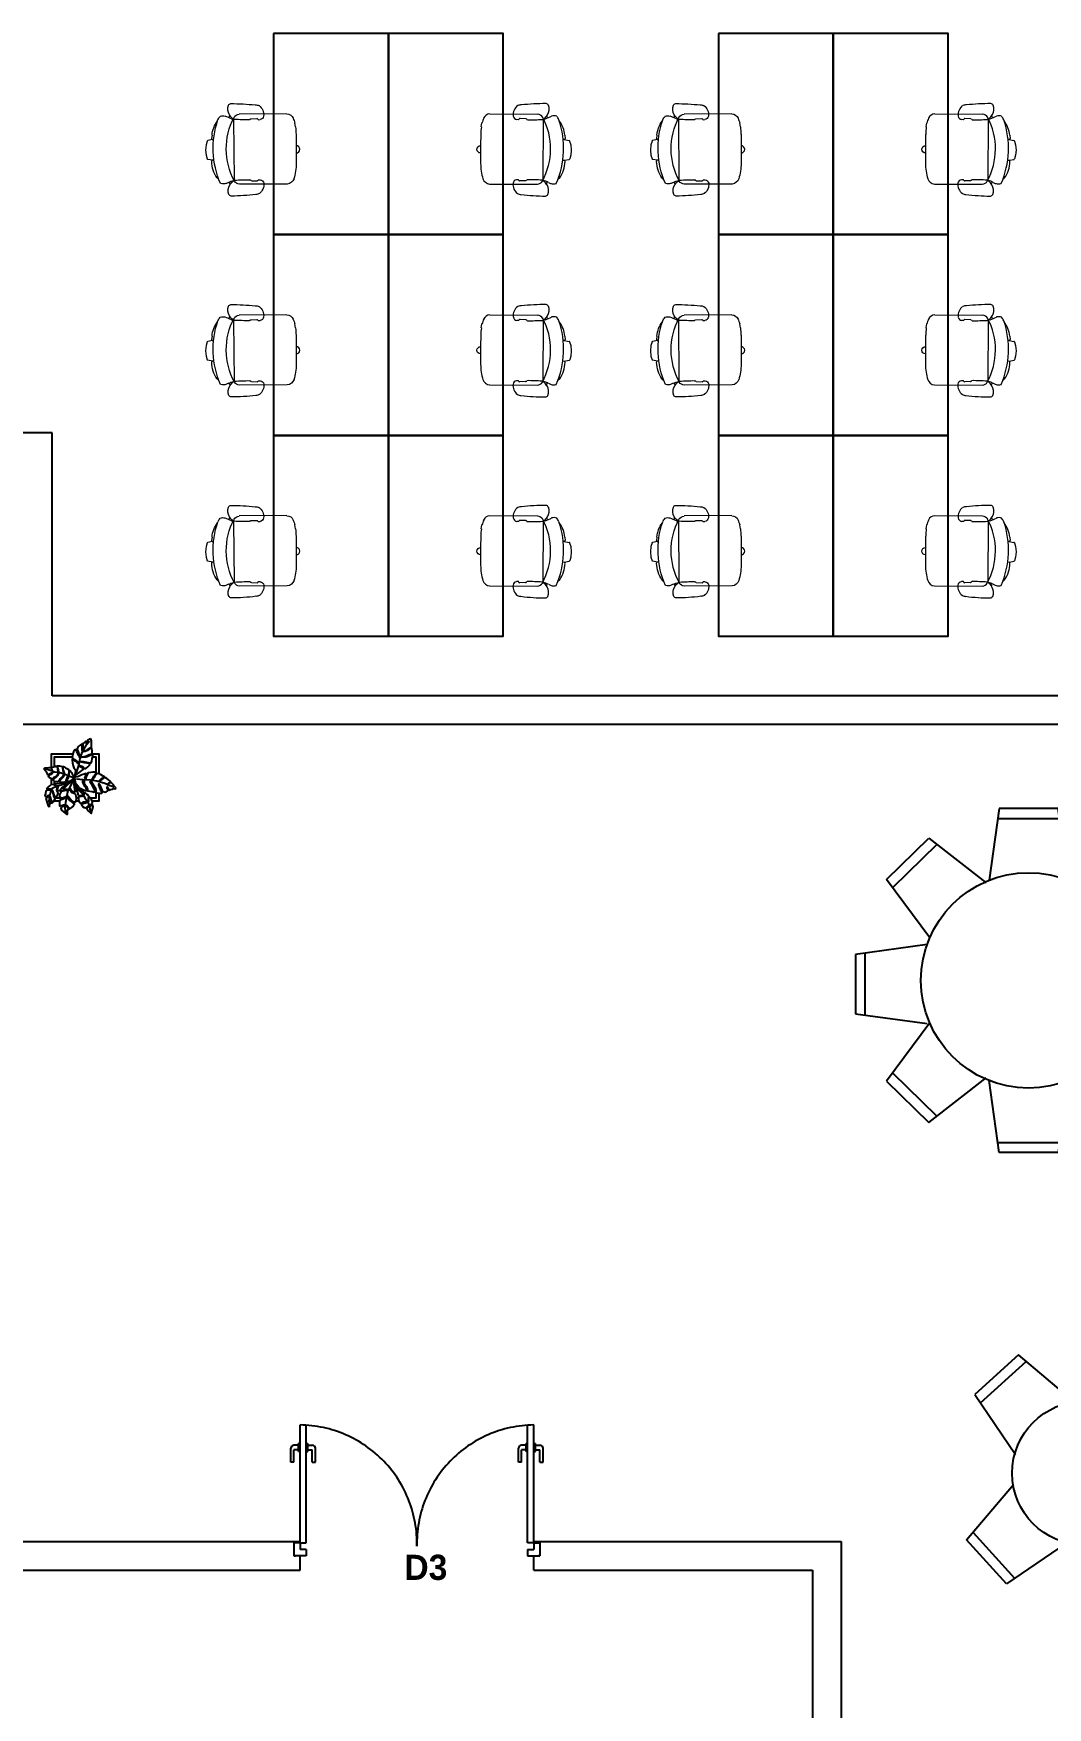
# Model space of a CAD drawing. Header units: inches. Extents: x 482566 to 494966, y -26460 to -22226.
# Drawn here: x 487152 to 487470, y -25703 to -25179 of the extents above; entities that cross this region are included whole.
import ezdxf

# ---------------------------------------------------------------- set-up
doc = ezdxf.new("R2010")
doc.units = ezdxf.units.IN
doc.header["$LTSCALE"] = 15
doc.header["$MEASUREMENT"] = 0
doc.linetypes.add('DASHED', pattern=[0.75, 0.5, -0.25])
doc.layers.add('A-furniture', color=50, linetype='Continuous', lineweight=9)
doc.layers.add('I-ANNO-TEXT', color=7, linetype='Continuous', lineweight=18)
for name, color, linetype in [('Ceco.NET 17', 3, 'Continuous'), ('furniture', 4, 'Continuous'), ('I-FURN', 4, 'Continuous'), ('I-WALL-IN', 3, 'Continuous'), ('S_COULMN', 7, 'Continuous')]:
    doc.layers.add(name, color=color, linetype=linetype)
doc.styles.add('MICRO', font='')
doc.styles.get('MICRO').set_extended_font_data('MicrogrammaSSi', bold=True)

# ---------------------------------------------------------------- blocks, each defined once
blk = doc.blocks.new('A$C6A0E07C9')
at = {"layer": 'A-furniture'}
for p, q in [((-0.214, 0.272), (0.118, 0.288)), ((-0.012, 0.242), (-0.025, 0.242)), ((-0.011, 0.243), (-0.012, 0.242)), ((-0.008, 0.248), (-0.011, 0.243)), ((-0.011, 0.243), (-0.011, 0.243)), ((0.038, 0.251), (-0.003, 0.25)), ((0.042, 0.251), (0.045, 0.247)), ((0.045, 0.247), (0.046, 0.246)), ((0.046, 0.246), (0.048, 0.245)), ((0.048, 0.245), (0.048, 0.245)), ((0.159, 0.25), (0.179, -0.167)), ((-0.269, 0.177), (-0.266, 0.205)), ((0.315, 0.121), (0.306, 0.12)), ((0.313, 0.121), (0.347, 0.116)), ((0.315, 0.152), (0.319, 0.129)), ((-0.291, 0.02), (-0.289, 0.029)), ((-0.288, 0.01), (-0.291, 0.02)), ((-0.289, 0.029), (-0.284, 0.038)), ((-0.282, 0.002), (-0.288, 0.01)), ((-0.284, 0.038), (-0.276, 0.044)), ((-0.274, -0.003), (-0.282, 0.002)), ((-0.276, 0.044), (-0.267, 0.046)), ((0.351, 0.113), (0.36, 0.088)), ((0.364, 0.015), (0.358, -0.011)), ((0.36, 0.088), (0.366, 0.051)), ((0.366, 0.051), (0.364, 0.015)), ((-0.264, -0.004), (-0.274, -0.003)), ((0.311, -0.022), (0.322, -0.023)), ((0.32, -0.023), (0.355, -0.015)), ((0.355, -0.015), (0.356, -0.013)), ((0.356, -0.013), (0.358, -0.011)), ((-0.189, -0.217), (0.143, -0.2)), ((0.009, -0.176), (-0.004, -0.177)), ((0.009, -0.176), (0.009, -0.176)), ((0.01, -0.176), (0.009, -0.176)), ((0.013, -0.182), (0.01, -0.176)), ((0.059, -0.18), (0.018, -0.183)), ((0.063, -0.179), (0.066, -0.175)), ((0.066, -0.175), (0.067, -0.174)), ((0.067, -0.174), (0.069, -0.173)), ((0.069, -0.173), (0.069, -0.173)), ((0.296, -0.147), (0.284, -0.159))]:
    blk.add_line(p, q, dxfattribs=at)
for centre, radius, start, end in [((0.224, -0.892), 1.257, 92.3594, 100.1757), ((0.172, 0.345), 0.0192, 28.1256, 89.2436), ((0.121, 0.323), 0.0749, 330.3794, 24.513), ((0.594, -0.035), 0.893, 162.1203, 164.4323), ((-0.21, 0.223), 0.0487, 94.526, 161.0109), ((0.027, 0.278), 0.0792, 129.4999, 189.1152), ((-0.022, 0.271), 0.0292, 192.0047, 264.4409), ((0.007, 0.283), 0.0635, 94.0792, 117.5938), ((-0.004, 0.244), 0.00623, 84.8455, 131.3174), ((0.037, 0.241), 0.0101, 64.5281, 88.6391), ((0.001, 1.553), 1.309, 272.0899, 276.676), ((0.117, 0.241), 0.0463, 34.0902, 88.4441), ((0.149, 0.274), 0.0211, 279.8693, 313.3434), ((-0.249, 0.025), 0.471, 334.5973, 30.9732), ((0.17, 0.245), 0.0129, 130.1366, 158.0173), ((0.187, 0.181), 0.0779, 100.0525, 108.2672), ((0.108, 0.326), 0.0879, 309.6726, 333.0223), ((-1.125, 2.793), 2.849, 297.1157, 298.0695), ((-0.92, -0.013), 1.143, 14.0931, 15.0056), ((0.234, 0.223), 0.0597, 72.5282, 107.7011), ((0.195, 0.222), 0.0806, 25.5198, 45.5387), ((-0.301, 0.026), 0.614, 339.6108, 22.0467), ((0.128, 0.125), 0.189, 8.0925, 40.8276), ((0.182, 0.142), 0.452, 175.5289, 182.0991), ((72.219, 3.627), 72.574, 182.76527, 182.92488), ((0.31, 0.129), 0.0088, 301.088, 3.1667), ((0.347, 0.111), 0.00513, 22.8184, 91.0076), ((0.081, -0.062), 0.341, 182.481, 200.7553), ((0.116, -0.038), 0.211, 328.6962, 1.8079), ((0.318, -0.031), 0.00903, 2.1237, 63.3709), ((-0.186, -0.16), 0.0572, 202.8821, 266.1169), ((0.052, -0.207), 0.0792, 176.5782, 236.1936), ((0.002, -0.206), 0.0292, 101.2525, 173.6887), ((0.017, -0.177), 0.00623, 234.376, 280.848), ((0.058, -0.17), 0.0101, 277.0543, 301.1654), ((0.152, -1.479), 1.309, 89.0174, 93.6036), ((0.138, -0.155), 0.0449, 276.7939, 330.1521), ((0.172, -0.191), 0.0211, 52.3501, 85.8241), ((0.197, -0.155), 0.0211, 212.6602, 229.0352), ((0.163, -0.292), 0.122, 63.0548, 80.6357), ((0.136, -0.248), 0.0879, 32.6712, 56.0209), ((-0.92, -0.013), 1.143, 350.6964, 351.6126), ((0.149, -0.244), 0.0749, 341.1805, 35.314), ((0.324, 0.055), 0.26, 246.1539, 250.8174), ((0.249, -0.153), 0.0392, 254.2998, 275.9911), ((0.254, -0.14), 0.0518, 269.3553, 293.3788), ((0.031, -0.214), 0.0635, 248.0997, 271.6142), ((0.131, 0.976), 1.257, 265.5178, 273.334), ((0.202, -0.26), 0.0192, 276.4498, 337.5679)]:
    blk.add_arc(centre, radius, start, end, dxfattribs=at)
blk = doc.blocks.new('A$C15473981')
at = {"layer": 'furniture'}
for p, q in [((-0.206, 1.198), (-0.274, 0.698)), ((0.207, 1.198), (-0.206, 1.198)), ((0.276, 0.698), (0.207, 1.198)), ((-0.214, 1.129), (0.216, 1.129)), ((-0.989, 0.702), (-0.694, 0.99)), ((-0.639, 0.947), (-0.947, 0.647)), ((-0.694, 0.99), (-0.295, 0.68)), ((0.694, 0.99), (0.295, 0.68)), ((0.639, 0.947), (0.947, 0.647)), ((0.989, 0.702), (0.694, 0.99)), ((-0.689, 0.296), (-0.989, 0.702)), ((0.689, 0.296), (0.989, 0.702)), ((-0.707, 0.249), (-1.207, 0.18)), ((0.697, 0.273), (1.197, 0.205)), ((-1.207, 0.18), (-1.207, -0.232)), ((-1.139, -0.241), (-1.139, 0.189)), ((1.128, -0.217), (1.128, 0.213)), ((1.197, 0.205), (1.197, -0.208)), ((-1.207, -0.232), (-0.707, -0.301)), ((1.197, -0.208), (0.697, -0.277)), ((-0.689, -0.296), (-0.989, -0.702)), ((0.689, -0.296), (0.989, -0.702)), ((-0.639, -0.947), (-0.947, -0.647)), ((-0.694, -0.99), (-0.295, -0.68)), ((-0.206, -1.198), (-0.274, -0.698)), ((0.276, -0.698), (0.207, -1.198)), ((0.694, -0.99), (0.295, -0.68)), ((0.639, -0.947), (0.947, -0.647)), ((-0.989, -0.702), (-0.694, -0.99)), ((0.989, -0.702), (0.694, -0.99)), ((-0.214, -1.129), (0.216, -1.129)), ((0.207, -1.198), (-0.206, -1.198))]:
    blk.add_line(p, q, dxfattribs=at)
at = {"layer": 'S_COULMN'}
blk.add_circle((0, 0), 0.75, dxfattribs=at)
blk = doc.blocks.new('A$C116E3A92')
at = {"layer": 'furniture'}
for p, q in [((-0.791, 0.392), (-1.083, 0.1)), ((-0.389, 0.087), (-0.791, 0.392)), ((-0.2, 0.09), (0.202, 0.395)), ((0.451, 0.049), (0.148, 0.353)), ((0.202, 0.395), (0.494, 0.104)), ((-1.04, 0.045), (-0.736, 0.349)), ((-1.083, 0.1), (-0.778, -0.302)), ((0.494, 0.104), (0.189, -0.299)), ((-0.789, -0.499), (-1.094, -0.901)), ((0.2, -0.502), (0.505, -0.904)), ((-1.094, -0.901), (-0.802, -1.192)), ((-0.747, -1.15), (-1.051, -0.846)), ((-0.802, -1.192), (-0.4, -0.887)), ((0.213, -1.196), (-0.189, -0.891)), ((0.159, -1.153), (0.462, -0.849)), ((0.505, -0.904), (0.213, -1.196))]:
    blk.add_line(p, q, dxfattribs=at)
at = {"layer": 'S_COULMN'}
blk.add_circle((-0.294, -0.404), 0.5, dxfattribs=at)
blk = doc.blocks.new('Drawing10')
at = {"layer": 'Ceco.NET 17', "color": 7}
for p, q in [((-0.02, 0.263), (-0.059, 0.273)), ((0.029, 0.247), (-0.02, 0.263)), ((0.07, 0.24), (0.029, 0.247)), ((0.103, 0.231), (0.07, 0.24)), ((0.156, 0.21), (0.103, 0.231)), ((0.189, 0.199), (0.156, 0.21))]:
    blk.add_line(p, q, dxfattribs=at)
for points in [[(0.331, 0.528), (0.32, 0.524), (0.312, 0.519), (0.305, 0.512), (0.303, 0.502), (0.302, 0.488), (0.297, 0.489), (0.297, 0.5), (0.294, 0.505), (0.289, 0.504), (0.28, 0.496), (0.271, 0.491), (0.266, 0.483), (0.266, 0.466), (0.266, 0.443), (0.266, 0.43), (0.262, 0.426), (0.26, 0.433), (0.259, 0.456), (0.261, 0.479), (0.255, 0.482), (0.243, 0.473), (0.234, 0.468), (0.226, 0.462), (0.22, 0.453), (0.218, 0.439), (0.225, 0.417), (0.233, 0.398), (0.243, 0.379), (0.242, 0.371), (0.236, 0.375), (0.232, 0.386), (0.223, 0.402), (0.212, 0.423), (0.209, 0.437), (0.198, 0.435), (0.188, 0.417), (0.184, 0.408), (0.18, 0.396), (0.174, 0.372), (0.189, 0.355), (0.203, 0.347), (0.221, 0.334), (0.227, 0.323), (0.23, 0.315), (0.224, 0.319), (0.217, 0.33), (0.2, 0.34), (0.183, 0.352), (0.174, 0.355), (0.174, 0.348), (0.177, 0.325), (0.183, 0.3), (0.19, 0.282), (0.203, 0.266), (0.203, 0.253), (0.194, 0.21), (0.213, 0.227), (0.233, 0.24), (0.269, 0.267), (0.269, 0.27), (0.26, 0.283), (0.237, 0.295), (0.233, 0.306), (0.241, 0.302), (0.265, 0.293), (0.279, 0.277), (0.288, 0.276), (0.289, 0.275), (0.292, 0.278), (0.308, 0.291), (0.319, 0.301), (0.325, 0.309), (0.32, 0.318), (0.302, 0.321), (0.281, 0.325), (0.255, 0.331), (0.243, 0.335), (0.248, 0.336), (0.269, 0.337), (0.297, 0.331), (0.325, 0.325), (0.335, 0.326), (0.341, 0.338), (0.345, 0.361), (0.349, 0.379), (0.349, 0.394), (0.332, 0.39), (0.302, 0.376), (0.276, 0.372), (0.258, 0.37), (0.259, 0.376), (0.278, 0.377), (0.297, 0.384), (0.318, 0.394), (0.338, 0.4), (0.346, 0.41), (0.345, 0.427), (0.343, 0.446), (0.323, 0.442), (0.306, 0.43), (0.285, 0.42), (0.272, 0.42), (0.286, 0.427), (0.309, 0.438), (0.328, 0.452), (0.34, 0.456), (0.34, 0.479), (0.34, 0.499), (0.34, 0.512), (0.336, 0.519)], [(-0.066, 0.275), (-0.059, 0.28), (-0.052, 0.283), (-0.038, 0.283), (-0.021, 0.284), (-0.008, 0.285), (-0.001, 0.28), (0.001, 0.27), (0.005, 0.258), (0.009, 0.257), (0.006, 0.266), (0.004, 0.277), (0.005, 0.287), (0.009, 0.289), (0.02, 0.292), (0.03, 0.295), (0.038, 0.296), (0.048, 0.289), (0.052, 0.271), (0.055, 0.257), (0.057, 0.245), (0.063, 0.247), (0.06, 0.265), (0.055, 0.282), (0.051, 0.293), (0.049, 0.298), (0.052, 0.3), (0.067, 0.298), (0.08, 0.297), (0.093, 0.295), (0.094, 0.279), (0.097, 0.261), (0.102, 0.245), (0.103, 0.236), (0.107, 0.232), (0.109, 0.237), (0.105, 0.253), (0.1, 0.268), (0.099, 0.281), (0.103, 0.293), (0.109, 0.29), (0.118, 0.283), (0.131, 0.278), (0.144, 0.268), (0.147, 0.25), (0.145, 0.229), (0.148, 0.216), (0.151, 0.222), (0.151, 0.232), (0.15, 0.246), (0.151, 0.254), (0.149, 0.261), (0.153, 0.261), (0.16, 0.255), (0.17, 0.243), (0.175, 0.232), (0.184, 0.219), (0.192, 0.204), (0.184, 0.192), (0.172, 0.182), (0.164, 0.173), (0.153, 0.168), (0.138, 0.166), (0.128, 0.169), (0.131, 0.178), (0.139, 0.192), (0.144, 0.201), (0.145, 0.207), (0.136, 0.207), (0.13, 0.198), (0.123, 0.175), (0.119, 0.165), (0.113, 0.16), (0.101, 0.159), (0.086, 0.159), (0.076, 0.16), (0.07, 0.168), (0.077, 0.18), (0.094, 0.197), (0.105, 0.21), (0.108, 0.221), (0.104, 0.225), (0.097, 0.212), (0.086, 0.2), (0.075, 0.19), (0.066, 0.176), (0.059, 0.166), (0.051, 0.163), (0.037, 0.164), (0.027, 0.167), (0.011, 0.182), (0.024, 0.189), (0.046, 0.208), (0.056, 0.22), (0.06, 0.228), (0.061, 0.236), (0.054, 0.234), (0.048, 0.221), (0.034, 0.207), (0.02, 0.2), (0.006, 0.19), (-0.006, 0.192), (-0.016, 0.199), (-0.022, 0.206), (-0.025, 0.215), (-0.009, 0.225), (0.006, 0.233), (0.015, 0.242), (0.01, 0.245), (0, 0.238), (-0.011, 0.232), (-0.025, 0.222), (-0.03, 0.223), (-0.033, 0.231), (-0.041, 0.249), (-0.053, 0.26), (-0.063, 0.271)], [(-0.02, -0.051), (-0.027, -0.031), (-0.033, -0.013), (-0.042, 0.014), (-0.044, 0.024), (-0.029, 0.039), (-0.019, 0.044), (-0.016, 0.05), (-0.023, 0.049), (-0.034, 0.045), (-0.042, 0.037), (-0.049, 0.037), (-0.053, 0.049), (-0.049, 0.062), (-0.045, 0.089), (-0.037, 0.094), (-0.019, 0.097), (-0.004, 0.096), (0, 0.099), (-0.007, 0.101), (-0.027, 0.105), (-0.039, 0.105), (-0.037, 0.111), (-0.028, 0.119), (-0.014, 0.13), (-0.001, 0.143), (0.017, 0.14), (0.033, 0.129), (0.045, 0.128), (0.038, 0.133), (0.027, 0.138), (0.027, 0.145), (0.037, 0.147), (0.069, 0.152), (0.123, 0.156), (0.151, 0.158), (0.123, 0.138), (0.091, 0.116), (0.071, 0.087), (0.054, 0.088), (0.05, 0.102), (0.057, 0.122), (0.054, 0.125), (0.046, 0.111), (0.044, 0.093), (0.051, 0.08), (0.055, 0.068), (0.049, 0.052), (0.039, 0.035), (0.025, 0.043), (0.021, 0.065), (0.012, 0.088), (0.004, 0.093), (0.009, 0.078), (0.014, 0.06), (0.016, 0.044), (0.023, 0.032), (0.031, 0.023), (0.024, 0.008), (0.015, -0.005), (0.009, -0.013), (0, 0), (-0.004, 0.026), (-0.01, 0.039), (-0.012, 0.029), (-0.007, 0.004), (-0.004, -0.007), (0.003, -0.017), (-0.011, -0.021), (-0.018, -0.023)], [(0.547, 0.11), (0.54, 0.118), (0.532, 0.126), (0.525, 0.137), (0.516, 0.148), (0.509, 0.156), (0.5, 0.156), (0.49, 0.152), (0.48, 0.141), (0.478, 0.146), (0.486, 0.156), (0.5, 0.159), (0.5, 0.166), (0.494, 0.172), (0.48, 0.183), (0.468, 0.192), (0.455, 0.2), (0.441, 0.194), (0.428, 0.187), (0.419, 0.178), (0.411, 0.169), (0.405, 0.172), (0.414, 0.183), (0.423, 0.191), (0.434, 0.198), (0.441, 0.202), (0.446, 0.208), (0.437, 0.213), (0.416, 0.227), (0.401, 0.232), (0.387, 0.234), (0.37, 0.217), (0.362, 0.2), (0.351, 0.184), (0.342, 0.185), (0.354, 0.197), (0.36, 0.213), (0.369, 0.226), (0.376, 0.235), (0.375, 0.241), (0.365, 0.245), (0.35, 0.245), (0.332, 0.242), (0.31, 0.239), (0.301, 0.227), (0.293, 0.205), (0.288, 0.186), (0.284, 0.196), (0.291, 0.218), (0.295, 0.226), (0.297, 0.231), (0.293, 0.234), (0.278, 0.23), (0.257, 0.222), (0.245, 0.217), (0.23, 0.21), (0.219, 0.207), (0.193, 0.203), (0.197, 0.184), (0.202, 0.158), (0.211, 0.143), (0.223, 0.13), (0.23, 0.115), (0.248, 0.106), (0.267, 0.098), (0.294, 0.089), (0.297, 0.095), (0.294, 0.111), (0.284, 0.125), (0.273, 0.14), (0.267, 0.158), (0.267, 0.172), (0.271, 0.174), (0.277, 0.171), (0.277, 0.152), (0.288, 0.135), (0.296, 0.124), (0.305, 0.103), (0.306, 0.087), (0.325, 0.084), (0.344, 0.081), (0.362, 0.076), (0.368, 0.082), (0.366, 0.093), (0.354, 0.119), (0.344, 0.135), (0.336, 0.148), (0.328, 0.168), (0.334, 0.172), (0.346, 0.152), (0.358, 0.13), (0.373, 0.107), (0.377, 0.091), (0.376, 0.078), (0.383, 0.072), (0.403, 0.068), (0.412, 0.067), (0.426, 0.069), (0.43, 0.074), (0.422, 0.085), (0.416, 0.103), (0.405, 0.125), (0.401, 0.139), (0.401, 0.148), (0.407, 0.147), (0.411, 0.135), (0.419, 0.116), (0.427, 0.095), (0.438, 0.082), (0.454, 0.076), (0.462, 0.078), (0.473, 0.085), (0.479, 0.096), (0.47, 0.116), (0.474, 0.124), (0.478, 0.112), (0.485, 0.101), (0.49, 0.094), (0.501, 0.098), (0.515, 0.102), (0.524, 0.106), (0.537, 0.105)], [(0.203, 0.147), (0.221, 0.112), (0.237, 0.101), (0.268, 0.081), (0.273, 0.073), (0.272, 0.067), (0.27, 0.056), (0.274, 0.051), (0.278, 0.064), (0.283, 0.071), (0.29, 0.066), (0.298, 0.059), (0.31, 0.052), (0.313, 0.037), (0.311, 0.023), (0.307, 0.007), (0.31, -0.006), (0.316, 0), (0.315, 0.011), (0.318, 0.027), (0.322, 0.035), (0.327, 0.03), (0.335, 0.013), (0.345, -0.005), (0.344, -0.017), (0.333, -0.03), (0.322, -0.044), (0.33, -0.043), (0.337, -0.033), (0.348, -0.031), (0.349, -0.048), (0.344, -0.067), (0.339, -0.086), (0.335, -0.104), (0.312, -0.083), (0.306, -0.071), (0.299, -0.066), (0.302, -0.055), (0.313, -0.049), (0.315, -0.041), (0.306, -0.046), (0.294, -0.053), (0.291, -0.06), (0.279, -0.055), (0.266, -0.047), (0.255, -0.032), (0.269, -0.019), (0.287, -0.014), (0.3, -0.011), (0.299, -0.004), (0.286, -0.007), (0.271, -0.009), (0.256, -0.017), (0.247, -0.019), (0.238, -0.009), (0.233, 0.008), (0.233, 0.019), (0.228, 0.033), (0.237, 0.041), (0.256, 0.042), (0.265, 0.044), (0.264, 0.049), (0.256, 0.047), (0.236, 0.046), (0.228, 0.045), (0.222, 0.073), (0.216, 0.101), (0.206, 0.131)]]:
    blk.add_lwpolyline(points, close=True, dxfattribs=at)
for points in [[(0.206, 0.225), (0.234, 0.312), (0.243, 0.364), (0.261, 0.413), (0.297, 0.476), (0.326, 0.508)], [(0, 0.276), (0, 0.4), (0.182, 0.4)], [(0.025, 0.293), (0.025, 0.375), (0.175, 0.375)], [(0.224, 0.4), (0.232, 0.4)], [(0.237, 0.375), (0.242, 0.375)], [(0.259, 0.375), (0.295, 0.375)], [(0.338, 0.4), (0.4, 0.4), (0.4, 0.232)], [(0.348, 0.375), (0.375, 0.375), (0.375, 0.24)], [(0.126, 0.15), (0.09, 0.139), (0.044, 0.125), (0.007, 0.107), (-0.008, 0.075), (-0.019, 0.031), (-0.023, -0.012)], [(0, 0.23), (0, 0.238)], [(0, 0.142), (0, 0.191)], [(0.025, 0.19), (0.025, 0.202)], [(0.025, 0.134), (0.025, 0.169)], [(0.191, 0.189), (0.191, 0.164), (0.19, 0.141), (0.192, 0.118), (0.197, 0.094), (0.2, 0.079), (0.194, 0.076), (0.179, 0.082), (0.168, 0.093), (0.161, 0.107), (0.154, 0.102), (0.16, 0.091), (0.17, 0.076), (0.189, 0.069), (0.204, 0.057), (0.205, 0.04), (0.208, 0.023), (0.207, 0.007), (0.202, -0.007), (0.191, -0.008), (0.166, 0.008), (0.152, 0.026), (0.139, 0.043), (0.134, 0.037), (0.142, 0.022), (0.155, 0.007), (0.177, -0.01), (0.191, -0.021), (0.193, -0.032), (0.183, -0.043), (0.173, -0.051), (0.157, -0.061), (0.142, -0.052), (0.13, -0.036), (0.12, -0.034), (0.124, -0.043), (0.137, -0.054), (0.149, -0.063), (0.148, -0.067), (0.134, -0.077), (0.132, -0.096), (0.132, -0.113), (0.12, -0.102), (0.105, -0.09), (0.089, -0.075), (0.081, -0.058), (0.084, -0.048), (0.105, -0.042), (0.116, -0.037), (0.111, -0.031), (0.094, -0.037), (0.081, -0.04), (0.072, -0.043), (0.072, -0.025), (0.072, -0.007), (0.072, 0.008), (0.082, 0.015), (0.108, 0.023), (0.117, 0.031), (0.121, 0.039), (0.112, 0.035), (0.102, 0.028), (0.084, 0.025), (0.072, 0.035), (0.072, 0.055), (0.078, 0.07), (0.087, 0.087), (0.099, 0.088), (0.124, 0.093), (0.14, 0.094), (0.135, 0.098), (0.121, 0.099), (0.102, 0.098), (0.098, 0.102), (0.103, 0.108), (0.116, 0.119), (0.13, 0.132), (0.191, 0.189)], [(0.185, 0.178), (0.165, 0.136), (0.14, 0.087), (0.126, 0.037), (0.12, -0.01), (0.114, -0.055), (0.117, -0.082), (0.127, -0.102)], [(0.212, 0.19), (0.269, 0.184), (0.331, 0.182), (0.383, 0.173), (0.451, 0.152), (0.511, 0.127), (0.529, 0.115)], [(0.375, 0.234), (0.375, 0.222)], [(0.072, 0), (0.018, 0)], [(0.025, 0.03), (0.025, 0.042)], [(0.11, 0.025), (0.029, 0.025)], [(0.153, 0.025), (0.14, 0.025)], [(0.179, 0), (0.164, 0)], [(0.235, 0), (0.204, 0)], [(0.231, 0.025), (0.207, 0.025)], [(0.218, 0.108), (0.265, 0.06), (0.283, 0.028), (0.312, -0.014), (0.323, -0.05), (0.331, -0.093)], [(0.315, 0), (0.309, 0)], [(0.318, 0.025), (0.311, 0.025)], [(0.375, 0.099), (0.375, 0.025), (0.33, 0.025)], [(0.4, 0.068), (0.4, 0), (0.342, 0)]]:
    blk.add_lwpolyline(points, dxfattribs=at)
for radius, start, end in [(0.152, 66.8462, 69.1635), (0.152, 207.3985, 208.1983), (0.11, 239.4978, 242.4297), (0.11, 256.133, 263.4421)]:
    blk.add_arc((0.19, 0.193), radius, start, end, dxfattribs=at)

msp = doc.modelspace()

# ---------------------------------------------------------------- linework, layer by layer
for p, q in [((487235.43, -25651.78, 6.93), (487235.43, -25614.84, 6.93)), ((487237.36, -25651.78, 6.93), (487237.36, -25614.91, 6.93)), ((487306.81, -25651.78, 6.93), (487306.81, -25614.91, 6.93)), ((487308.74, -25651.78, 6.93), (487308.74, -25614.84, 6.93)), ((487232.54, -25626.48, 6.93), (487232.54, -25622.14, 6.93)), ((487234.95, -25621.18, 6.93), (487233.5, -25621.18, 6.93)), ((487234.95, -25622.63, 6.93), (487233.5, -25622.63, 6.93)), ((487233.5, -25626.48, 6.93), (487233.5, -25622.63, 6.93)), ((487234.95, -25623.11, 6.93), (487234.95, -25620.7, 6.93)), ((487235.43, -25620.7, 6.93), (487234.95, -25620.7, 6.93)), ((487235.43, -25623.11, 6.93), (487234.95, -25623.11, 6.93)), ((487237.36, -25620.7, 6.93), (487237.84, -25620.7, 6.93)), ((487237.36, -25623.11, 6.93), (487237.84, -25623.11, 6.93)), ((487237.84, -25623.11, 6.93), (487237.84, -25620.7, 6.93)), ((487237.84, -25621.18, 6.93), (487239.29, -25621.18, 6.93)), ((487237.84, -25622.63, 6.93), (487239.29, -25622.63, 6.93)), ((487239.29, -25626.48, 6.93), (487239.29, -25622.63, 6.93)), ((487240.25, -25626.48, 6.93), (487240.25, -25622.14, 6.93)), ((487303.92, -25626.48, 6.93), (487303.92, -25622.14, 6.93)), ((487306.33, -25621.18, 6.93), (487304.88, -25621.18, 6.93)), ((487304.88, -25626.48, 6.93), (487304.88, -25622.63, 6.93)), ((487306.33, -25622.63, 6.93), (487304.88, -25622.63, 6.93)), ((487306.33, -25623.11, 6.93), (487306.33, -25620.7, 6.93)), ((487306.81, -25620.7, 6.93), (487306.33, -25620.7, 6.93)), ((487306.81, -25623.11, 6.93), (487306.33, -25623.11, 6.93)), ((487308.74, -25620.7, 6.93), (487309.22, -25620.7, 6.93)), ((487308.74, -25623.11, 6.93), (487309.22, -25623.11, 6.93)), ((487309.22, -25623.11, 6.93), (487309.22, -25620.7, 6.93)), ((487309.22, -25621.18, 6.93), (487310.67, -25621.18, 6.93)), ((487309.22, -25622.63, 6.93), (487310.67, -25622.63, 6.93)), ((487310.67, -25626.48, 6.93), (487310.67, -25622.63, 6.93)), ((487311.63, -25626.48, 6.93), (487311.63, -25622.14, 6.93)), ((487233.5, -25626.48, 6.93), (487232.54, -25626.48, 6.93)), ((487239.29, -25626.48, 6.93), (487240.25, -25626.48, 6.93)), ((487304.88, -25626.48, 6.93), (487303.92, -25626.48, 6.93)), ((487310.67, -25626.48, 6.93), (487311.63, -25626.48, 6.93)), ((487235.43, -25651.78, 6.93), (487233.5, -25651.78, 6.93)), ((487233.5, -25651.78, 6.93), (487233.5, -25655.83, 6.93)), ((487235.43, -25651.78, 6.93), (487237.36, -25651.78, 6.93)), ((487235.43, -25651.78, 6.93), (487235.43, -25653.9, 6.93)), ((487235.43, -25651.78, 6.93), (487235.43, -25653.9, 6.93)), ((487237.36, -25653.9, 6.93), (487235.43, -25653.9, 6.93)), ((487237.36, -25653.9, 6.93), (487237.36, -25655.83, 6.93)), ((487308.74, -25651.78, 6.93), (487306.81, -25651.78, 6.93)), ((487306.81, -25653.9, 6.93), (487308.74, -25653.9, 6.93)), ((487306.81, -25653.9, 6.93), (487306.81, -25655.83, 6.93)), ((487308.74, -25651.78, 6.93), (487310.67, -25651.78, 6.93)), ((487308.74, -25651.78, 6.93), (487308.74, -25653.9, 6.93)), ((487308.74, -25651.78, 6.93), (487308.74, -25653.9, 6.93)), ((487310.67, -25651.78, 6.93), (487310.67, -25655.83, 6.93)), ((487233.5, -25655.83, 6.93), (487234.04, -25655.83, 6.93)), ((487237.36, -25655.83, 6.93), (487233.5, -25655.83, 6.93)), ((487306.81, -25655.83, 6.93), (487310.67, -25655.83, 6.93)), ((487310.67, -25655.83, 6.93), (487310.13, -25655.83, 6.93))]:
    msp.add_line(p, q)
at = {"linetype": 'DASHED', "ltscale": 50}
for centre, start, end in [((487234.95, -25651.97, 6.93), 358.6028, 89.255), ((487309.22, -25651.97, 6.93), 90.745, 181.3972)]:
    msp.add_arc(centre, 37.14, start, end, dxfattribs=at)
for centre, start, end in [((487233.5, -25622.14, 6.93), 90, 180), ((487239.29, -25622.14, 6.93), 0, 90), ((487304.88, -25622.14, 6.93), 90, 180), ((487310.67, -25622.14, 6.93), 0, 90)]:
    msp.add_arc(centre, 0.964, start, end)
at = {"layer": 'I-FURN', "elevation": 6.93}
for points in [[(487227.15, -25178.56), (487227.15, -25241.56), (487263.15, -25241.56), (487263.15, -25178.56)], [(487263.15, -25178.56), (487263.15, -25241.56), (487299.15, -25241.56), (487299.15, -25178.56)], [(487366.65, -25178.56), (487366.65, -25241.56), (487402.65, -25241.56), (487402.65, -25178.56)], [(487402.65, -25178.56), (487402.65, -25241.56), (487438.65, -25241.56), (487438.65, -25178.56)], [(487227.15, -25241.56), (487227.15, -25304.56), (487263.15, -25304.56), (487263.15, -25241.56)], [(487263.15, -25241.56), (487263.15, -25304.56), (487299.15, -25304.56), (487299.15, -25241.56)], [(487366.65, -25241.56), (487366.65, -25304.56), (487402.65, -25304.56), (487402.65, -25241.56)], [(487402.65, -25241.56), (487402.65, -25304.56), (487438.65, -25304.56), (487438.65, -25241.56)], [(487227.15, -25304.56), (487227.15, -25367.56), (487263.15, -25367.56), (487263.15, -25304.56)], [(487263.15, -25304.56), (487263.15, -25367.56), (487299.15, -25367.56), (487299.15, -25304.56)], [(487366.65, -25304.56), (487366.65, -25367.56), (487402.65, -25367.56), (487402.65, -25304.56)], [(487402.65, -25304.56), (487402.65, -25367.56), (487438.65, -25367.56), (487438.65, -25304.56)]]:
    msp.add_lwpolyline(points, close=True, dxfattribs=at)
at = {"layer": 'I-WALL-IN'}
for p, q in [((487157.67, -25303.74), (486896.67, -25303.74)), ((487157.67, -25312.74, 6.93), (487157.67, -25303.74, 6.93)), ((487157.67, -25386.22, 6.93), (487157.67, -25312.74, 6.93)), ((486896.67, -25651.33, 6.93), (487235.43, -25651.33, 6.93)), ((487308.74, -25651.33, 6.93), (487405.17, -25651.33, 6.93)), ((487308.74, -25651.78, 6.93), (487308.74, -25651.33, 6.93)), ((486892.17, -25660.33, 6.93), (487235.43, -25660.33, 6.93)), ((487235.43, -25660.33, 6.93), (487235.43, -25655.83, 6.93)), ((487308.74, -25660.33, 6.93), (487308.74, -25655.83, 6.93)), ((487308.74, -25660.33, 6.93), (487396.17, -25660.33, 6.93))]:
    msp.add_line(p, q, dxfattribs=at)
at = {"layer": 'I-WALL-IN', "elevation": 6.93}
for points in [[(487726.65, -25386.22), (487157.67, -25386.22)], [(487726.65, -25395.22), (486896.67, -25395.22)], [(487405.17, -25651.33), (487405.17, -25977.97)], [(487396.17, -25660.33), (487396.17, -25977.97)]]:
    msp.add_lwpolyline(points, dxfattribs=at)

# ---------------------------------------------------------------- block references
at = {"xscale": 45, "yscale": 45, "zscale": 45}
msp.add_blockref('A$C15473981', (487463.89, -25475.45, 3.81), dxfattribs=at)
at = {"layer": 'A-furniture'}
for p, xscale, yscale, zscale, rotation in [((487222.37, -25216.49, 49.74), -44.99999999897785, 45, 45, 3.143472837721584), ((487303.93, -25216.49, 49.74), 44.99999999897928, 44.99999999897928, 44.99999999897928, 356.8565271622451), ((487361.87, -25216.49, 49.74), -44.99999999897785, 45, 45, 3.143472837721584), ((487443.43, -25216.49, 49.74), 44.99999999897928, 44.99999999897928, 44.99999999897928, 356.8565271622451), ((487222.37, -25279.49, 49.74), -44.99999999897785, 45, 45, 3.143472837721584), ((487303.93, -25279.49, 49.74), 44.99999999897928, 44.99999999897928, 44.99999999897928, 356.8565271622451), ((487361.87, -25279.49, 49.74), -44.99999999897785, 45, 45, 3.143472837721584), ((487443.43, -25279.49, 49.74), 44.99999999897928, 44.99999999897928, 44.99999999897928, 356.8565271622451), ((487222.37, -25342.49, 49.74), -44.99999999897785, 45, 45, 3.143472837721584), ((487303.93, -25342.49, 49.74), 44.99999999897928, 44.99999999897928, 44.99999999897928, 356.8565271622451), ((487361.87, -25342.49, 49.74), -44.99999999897785, 45, 45, 3.143472837721584), ((487443.43, -25342.49, 49.74), 44.99999999897928, 44.99999999897928, 44.99999999897928, 356.8565271622451)]:
    msp.add_blockref('A$C6A0E07C9', p, dxfattribs=dict(at, xscale=xscale, yscale=yscale, zscale=zscale, rotation=rotation))
at = {"layer": 'Ceco.NET 17', "xscale": 37.02206043585839, "yscale": 37.02206043585839, "zscale": 37.02206043585839}
msp.add_blockref('Drawing10', (487157.49, -25419.26, 3.42), dxfattribs=at)
at = {"layer": 'S_COULMN', "xscale": 45.00000000000062, "yscale": 45.00000000000062, "zscale": 45.00000000000062, "rotation": 267.0503325455494}
msp.add_blockref('A$C116E3A92', (487498.71, -25644.08, 3.81), dxfattribs=at)

# ---------------------------------------------------------------- texts
at = {"layer": 'I-ANNO-TEXT', "insert": (487268.16, -25655.53, 6.93), "char_height": 7.875, "attachment_point": 1, "style": 'MICRO'}
msp.add_mtext_dynamic_manual_height_columns('{\\fBahnschrift Light|b1|i0|c0|p34;D3}', width=7.4099, gutter_width=1.5, heights=[0], dxfattribs=at)

doc.saveas('drawing.dxf')
